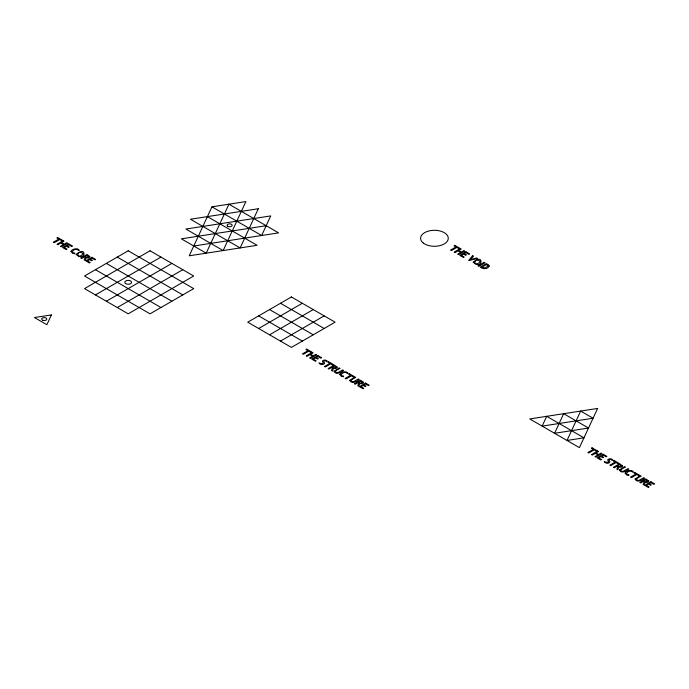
<?xml version="1.0" encoding="UTF-8"?>
<svg xmlns="http://www.w3.org/2000/svg" width="689" height="689" viewBox="0 0 689 689"><rect width="100%" height="100%" fill="white"/><g stroke="black" fill="none" stroke-linecap="round" stroke-linejoin="round"><path stroke-width="1.03" d="M211.954 206.821L261.639 235.509L270.734 215.915L185.892 229.041L223.158 250.555L245.895 201.567L211.954 206.821L189.225 255.8L257.092 245.301L207.406 216.613M95.435 294.918L160.95 257.092M106.356 301.222L171.871 263.396M117.276 307.527L182.792 269.7M258.659 328.489L302.333 303.272M269.58 334.794L313.254 309.576M280.501 341.098L324.174 315.881M266.187 225.708L181.345 238.833L206.192 253.173L228.92 204.194L278.606 232.882L193.773 246.007M280.501 303.272L324.174 328.489M269.58 309.576L313.254 334.794M258.659 315.881L302.333 341.098M117.276 257.092L182.792 294.918M106.356 263.396L171.871 301.222M95.435 269.7L160.95 307.527M71.001 251.451L72.621 253.337L74.636 253.716L74.817 253.078C69.262 253.044 74.877 247.687 77.711 249.857C80.561 252.114 79.011 248.462 76.419 248.832C74.412 248.789 71.845 249.444 71.001 251.451M339.823 374.463L341.443 376.349L343.458 376.728L343.639 376.091C338.084 376.056 343.699 370.699 346.533 372.87C349.375 375.126 347.833 371.474 345.241 371.845C343.234 371.802 340.667 372.456 339.823 374.463M625.173 473.162L626.801 475.057L628.807 475.427L628.988 474.79C623.433 474.755 629.048 469.407 631.891 471.569C634.733 473.825 633.182 470.182 630.599 470.544C628.592 470.501 626.025 471.155 625.173 473.162M89.785 256.515L89.648 257.075A2.816 1.628 0 0 1 88.381 257.867L86.194 257.841L85.143 260.502L84.187 259.942L85.186 257.471L84.334 256.937L81.655 258.487L80.811 257.996L86.969 254.448L89.785 256.515M337.093 367.108L336.955 367.659A2.816 1.628 0 0 1 335.681 368.451L333.493 368.426L332.451 371.095L331.487 370.536L332.486 368.064L331.642 367.53L328.963 369.071L328.119 368.589L334.268 365.041L337.093 367.108M363.379 382.283L363.241 382.843A2.816 1.628 0 0 1 361.975 383.635L359.787 383.609L358.745 386.271L357.78 385.719L358.78 383.239L357.927 382.705L355.248 384.255L354.413 383.773L360.562 380.216L363.379 382.283M622.443 465.807L622.313 466.367A2.816 1.628 0 0 1 621.039 467.159L618.851 467.133L617.809 469.795L616.844 469.235L617.844 466.763L616.999 466.229L614.312 467.779L613.477 467.288L619.626 463.74L622.443 465.807M648.737 480.982L648.599 481.542A2.816 1.628 0 0 1 647.324 482.334L645.145 482.309L644.094 484.97L643.138 484.419L644.137 481.947L643.285 481.404L640.606 482.955L639.762 482.472L645.912 478.915L648.737 480.982M83.403 253.526C76.565 261.389 75.445 248.634 83.403 253.526M480.491 261.329C473.644 269.201 472.533 256.437 480.491 261.329M322.598 361.139L322.564 361.561C324.846 365.092 320.17 363.206 318.955 362.974C319.997 364.782 323.184 365.273 324.467 363.473L324.502 363.051C322.34 361.07 325.871 359.675 326.758 361.811C329.282 360.812 323.287 358.805 322.598 361.139M607.948 459.839L607.922 460.261C610.204 463.792 605.528 461.906 604.313 461.673C605.347 463.482 608.542 463.973 609.825 462.173L609.86 461.751C607.698 459.778 611.221 458.374 612.116 460.51C614.64 459.52 608.645 457.505 607.948 459.839M76.143 254.379C85.203 263.112 87.839 244.698 76.143 254.379M473.222 262.182C482.283 270.915 484.918 252.501 473.222 262.182M334.087 371.242C335.362 375.359 341.71 372.43 343.544 370.398L342.709 369.915L337.886 372.594A1.611 0.93 0 0 1 336.516 372.585C332.925 371.242 339.066 368.951 340.073 368.391L339.229 367.909L334.087 371.242M349.797 380.311C351.071 384.436 357.419 381.499 359.262 379.467L358.418 378.984L353.595 381.663A1.611 0.93 0 0 1 352.225 381.654C348.643 380.311 354.775 378.02 355.782 377.46L354.938 376.978L349.797 380.311M619.445 469.941C620.72 474.066 627.059 471.13 628.902 469.097L628.067 468.615L623.244 471.293A1.611 0.93 0 0 1 621.874 471.285C618.283 469.941 624.423 467.65 625.423 467.09L624.587 466.608L619.445 469.941M635.155 479.01C636.429 483.135 642.768 480.199 644.611 478.166L643.776 477.684L638.953 480.362A1.611 0.93 0 0 1 637.583 480.354C633.992 479.01 640.133 476.719 641.14 476.159L640.296 475.677L635.155 479.01M489.216 266.092C487.769 269.39 482.748 269.313 480.25 267.16L486.4 263.611L488.518 264.843L489.216 266.092M488.07 266.032L485.168 267.952L481.887 267.186L486.477 264.533L488.07 266.032M88.554 256.609L86.943 257.385L85.048 256.523L87.047 255.369L88.554 256.609M335.862 367.194L334.243 367.969L332.356 367.116L334.354 365.962L335.862 367.194M362.147 382.378L360.536 383.153L358.642 382.292L360.64 381.138L362.147 382.378M621.22 465.902L619.6 466.677L617.714 465.816L619.712 464.662L621.22 465.902M647.505 481.077L645.886 481.852L644 480.991L645.998 479.837L647.505 481.077M51.417 314.925L46.869 324.717L34.45 317.543L51.417 314.925M258.315 208.741L240.125 247.928L190.44 219.24L258.315 208.741M546.704 416.32L542.157 426.121L593.065 418.24L580.638 411.075L567.004 440.46L583.971 437.834L546.704 416.32M563.671 413.693L554.576 433.286L588.518 428.041L563.671 413.693M597.604 408.448L579.423 447.635L529.738 418.946L597.604 408.448M472.585 255.636L468.641 260.563L477.529 258.487L476.624 257.97L470.57 259.701L473.515 256.179L472.585 255.636M57.618 237.507L56.86 237.946L58.823 239.074L53.423 242.183L54.267 242.674L59.659 239.557L61.7 240.737L62.458 240.297L57.618 237.507M63.164 240.711L57.015 244.259L57.85 244.741L60.83 243.028L63.517 244.578L60.537 246.292L61.381 246.783L67.531 243.226L66.695 242.743L64.223 244.164L61.536 242.614L64.008 241.193L63.164 240.711M68.788 243.958L62.639 247.506L66.265 249.599L67.022 249.168L64.232 247.558L66.454 246.274L68.487 247.446L69.201 247.041L67.169 245.861L68.874 244.879L71.708 246.516L72.466 246.076L68.788 243.958M91.93 257.316L85.78 260.864L89.406 262.957L90.156 262.526L87.374 260.916L89.587 259.632L91.62 260.804L92.335 260.399L90.302 259.219L92.007 258.237L94.841 259.874L95.599 259.434L91.93 257.316M128.197 250.787L84.514 276.005L150.03 313.831L193.712 288.613L128.197 250.787M150.03 250.787L84.514 288.613L128.197 313.831L193.712 276.005L150.03 250.787M291.413 296.968L247.739 322.185L291.413 347.402L335.095 322.185L291.413 296.968M454.792 245.362L454.034 245.801L455.997 246.929L450.597 250.047L451.441 250.529L456.833 247.42L458.874 248.6L459.632 248.161L454.792 245.362M460.338 248.565L454.189 252.122L455.024 252.605L458.004 250.891L460.691 252.441L457.711 254.155L458.555 254.637L464.705 251.089L463.869 250.607L461.397 252.028L458.71 250.477L461.182 249.056L460.338 248.565M465.962 251.812L459.813 255.369L463.439 257.462L464.197 257.023L461.406 255.412L463.628 254.138L465.661 255.309L466.375 254.896L464.343 253.724L466.048 252.734L468.882 254.37L469.64 253.94L465.962 251.812M306.734 349.142L305.976 349.581L307.931 350.71L302.54 353.819L303.375 354.31L308.775 351.192L310.817 352.372L311.574 351.933L306.734 349.142M312.281 352.346L306.131 355.894L306.967 356.377L309.938 354.663L312.625 356.213L309.654 357.927L310.498 358.418L316.647 354.861L315.803 354.379L313.34 355.8L310.653 354.249L313.116 352.828L312.281 352.346M317.905 355.593L311.755 359.141L315.381 361.234L316.139 360.803L313.349 359.193L315.571 357.91L317.595 359.081L318.309 358.676L316.277 357.496L317.991 356.514L320.824 358.151L321.582 357.712L317.905 355.593M484.152 262.32L478.002 265.868L478.838 266.35L484.987 262.802L484.152 262.32M328.679 361.811L327.93 362.25L329.885 363.379L324.485 366.496L325.329 366.979L330.72 363.861L332.77 365.041L333.519 364.61L328.679 361.811M349.392 373.774L348.643 374.213L350.598 375.341L345.206 378.45L346.042 378.941L351.433 375.824L353.483 377.004L354.241 376.564L349.392 373.774M365.523 383.084L359.374 386.632L363 388.725L363.758 388.295L360.967 386.684L363.181 385.401L365.213 386.572L365.928 386.167L363.895 384.987L365.609 384.006L368.443 385.642L369.192 385.203L365.523 383.084M592.092 447.841L591.334 448.281L593.289 449.409L587.898 452.527L588.733 453.009L594.125 449.891L596.174 451.071L596.932 450.64L592.092 447.841M597.639 451.045L591.481 454.594L592.325 455.084L595.296 453.362L597.983 454.912L595.012 456.635L595.847 457.117L601.997 453.569L601.161 453.078L598.698 454.507L596.011 452.949L598.474 451.528L597.639 451.045M603.263 454.292L597.113 457.841L600.739 459.942L601.488 459.503L598.707 457.892L600.92 456.609L602.953 457.789L603.667 457.375L601.635 456.204L603.34 455.214L606.174 456.85L606.931 456.411L603.263 454.292M614.037 460.51L613.279 460.95L615.234 462.078L609.843 465.196L610.687 465.678L616.078 462.569L618.119 463.749L618.877 463.309L614.037 460.51M634.75 472.473L633.992 472.912L635.956 474.041L630.556 477.158L631.4 477.641L636.791 474.523L638.832 475.703L639.59 475.272L634.75 472.473M650.872 481.783L644.723 485.332L648.358 487.433L649.107 486.994L646.325 485.383L648.538 484.1L650.571 485.28L651.286 484.867L649.253 483.695L650.959 482.705L653.792 484.341L654.55 483.902L650.872 481.783M125.527 283.489A3.359 1.938 0 0 0 131.298 283.05A3.359 1.938 0 0 0 127.758 280.38A3.359 1.938 0 0 0 125.527 283.489M423.442 243.157A13.84 7.992 0 0 0 447.213 241.357A13.84 7.992 0 0 0 432.614 230.367A13.84 7.992 0 0 0 423.442 243.157M227.62 226.199A2.532 1.464 0 0 0 231.969 225.863A2.532 1.464 0 0 0 229.299 223.856A2.532 1.464 0 0 0 227.62 226.199M42.976 320.333A2.532 1.464 0 0 0 46.783 319.059A2.532 1.464 0 0 0 42.976 317.793A2.532 1.464 0 0 0 42.976 320.333"/></g></svg>
